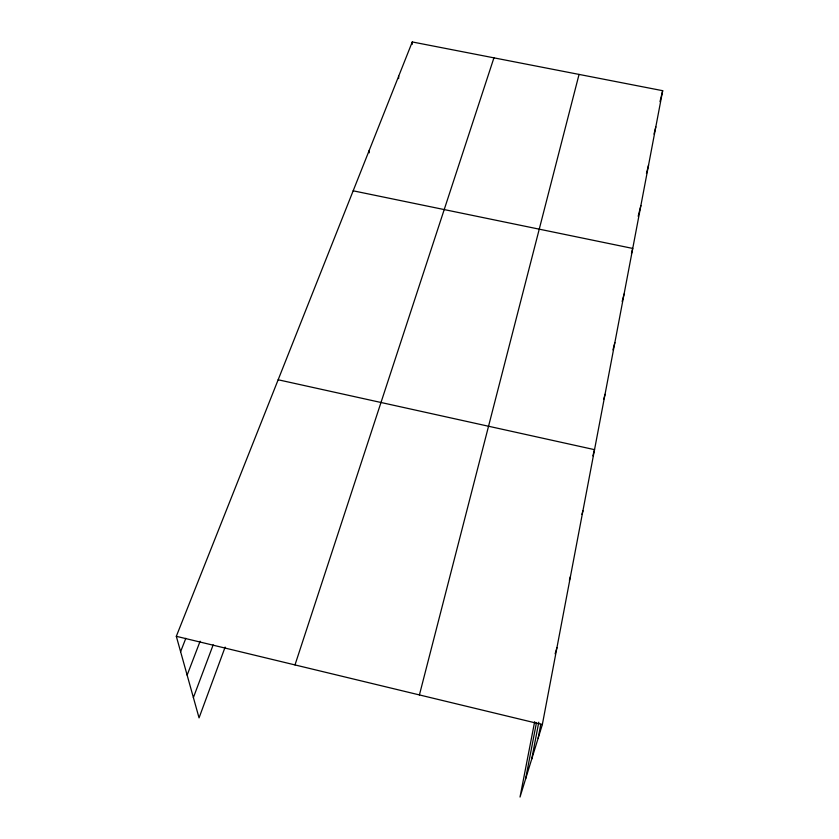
<?xml version="1.0" encoding="UTF-8"?>
<svg xmlns="http://www.w3.org/2000/svg" width="839" height="839" viewBox="0 0 839 839"><rect width="100%" height="100%" fill="white"/><g stroke="black" fill="none" stroke-linecap="round" stroke-linejoin="round"><path stroke-width="1.26" d="M369.212 152.834L369.223 150.37M398.63 78.593L398.703 76.118M412.169 44.425L412.264 41.95L662.684 90.696L542.34 724.571L520.023 797.05L534.653 721.708M531.706 759.117L538.785 722.201M538.124 738.278L540.809 724.162M525.571 779.043L536.488 722.515M659.999 101.613L662.684 90.696M654.021 134.104L655.815 126.846M646.46 173.484L648.568 165.063M638.175 216.263L640.881 205.534M631.452 253.483L632.732 248.438L353.167 190.81M419.416 694.933L579.057 74.419M622.16 301.484L624.08 294.038M612.952 349.884L614.861 342.564M603.776 399.102L605.034 394.33M592.858 455.86L594.536 449.662L278.16 379.773M581.941 514.38L582.927 510.804M569.387 580.284L570.426 576.613M555.114 653.864L556.939 647.656M294.992 664.928L493.93 57.849M225.135 647.089L199.053 717.88L176.316 636.308L412.264 41.95M193.39 697.566L213.179 644.845M187.139 675.112L200.122 641.216M180.605 651.683L185.839 638.301M176.316 636.308L542.34 724.571"/></g></svg>
